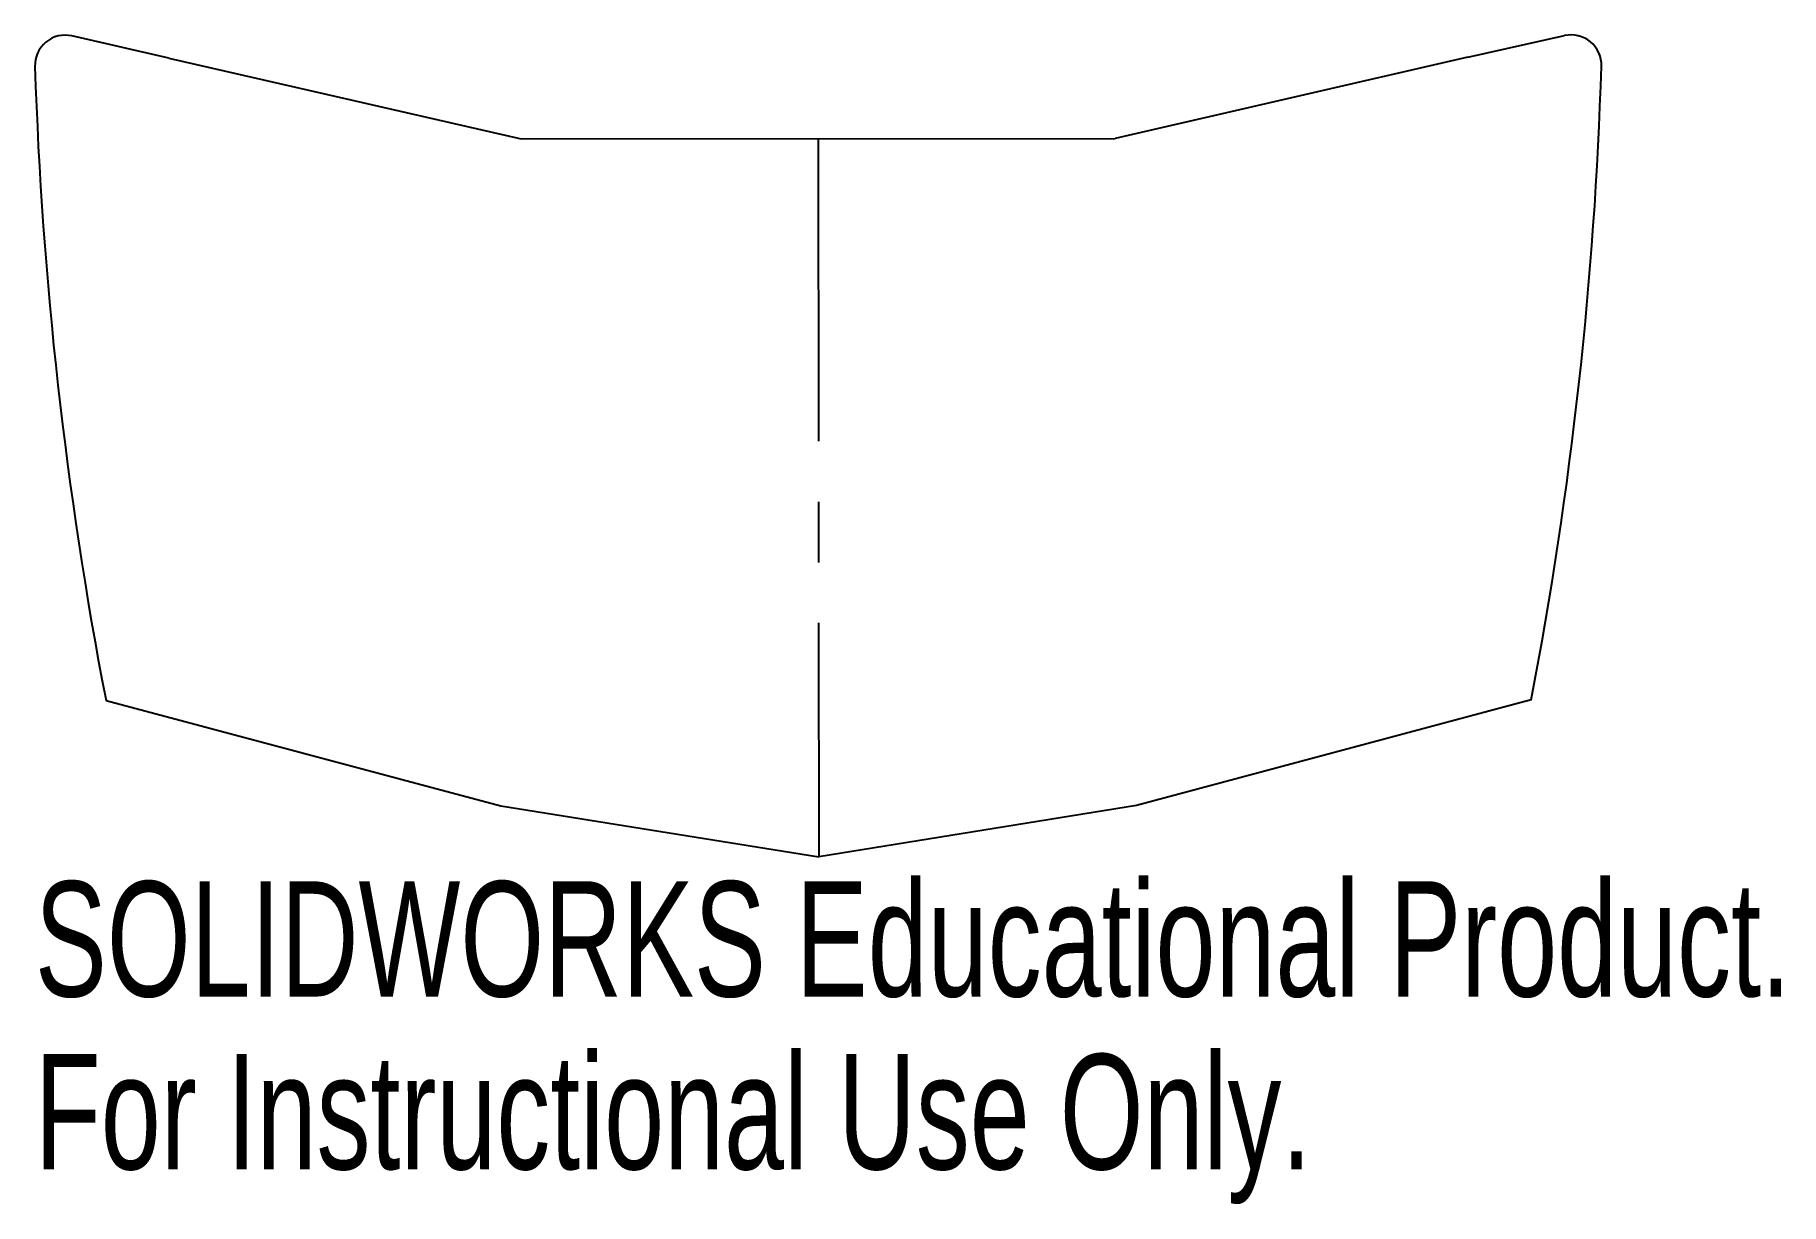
# Model space of a CAD drawing. Header units: inches. Extents: x -1.34 to 1.55, y 0.04 to 1.97.
import ezdxf

# ---------------------------------------------------------------- set-up
doc = ezdxf.new("R2010")
doc.units = ezdxf.units.IN
doc.header["$MEASUREMENT"] = 0
doc.linetypes.add('CENTERX2', pattern=[0.8, 0.5, -0.1, 0.1, -0.1])
doc.styles.add('SLDTEXTSTYLE0', font='TXT', dxfattribs={"width": 0.7})

msp = doc.modelspace()

# ---------------------------------------------------------------- linework, layer by layer
at = {"color": 7, "linetype": 'Continuous'}
for p, q in [((-1.1148, 1.9305), (-1.2747, 1.967)), ((1.0311, 1.9318), (1.1912, 1.9675)), ((-1.1148, 1.9305), (-0.5323, 1.7971)), ((1.0311, 1.9318), (0.4487, 1.7978)), ((-0.5323, 1.7971), (0.4487, 1.7978))]:
    msp.add_line(p, q, dxfattribs=at)
at = {"color": 7, "linetype": 'CENTERX2'}
msp.add_line((-0.0418, 1.7975), (-0.041, 0.6109), dxfattribs=at)
at = {"color": 7, "linetype": 'Continuous', "flags": 128}
for points in [[(-1.2183, 0.8692), (-0.5659, 0.6953), (-0.041, 0.6109)], [(1.1359, 0.8707), (0.4837, 0.696), (-0.041, 0.6109)]]:
    msp.add_lwpolyline(points, dxfattribs=at)
at = {"color": 7, "linetype": 'Continuous'}
for centre, radius, start, end in [((-1.2858, 1.9183), 0.05, 77.1099, 182.0987), ((1.202, 1.9187), 0.05, 357.964, 102.5637), ((5.2998, 2.1303), 6.639, 181.84617, 190.95034), ((-5.3818, 2.1233), 6.637, 349.12111, 358.21783)]:
    msp.add_arc(centre, radius, start, end, dxfattribs=at)

# ---------------------------------------------------------------- texts
at = {"color": 7, "linetype": 'Continuous', "char_height": 0.1903, "attachment_point": 1, "style": 'SLDTEXTSTYLE0'}
for s, insert in [('SOLIDWORKS Educational Product.', (-1.3358, 0.5707)), ('For Instructional Use Only.', (-1.3358, 0.2853))]:
    msp.add_mtext(s, dxfattribs=dict(at, insert=insert))

doc.saveas('drawing.dxf')
